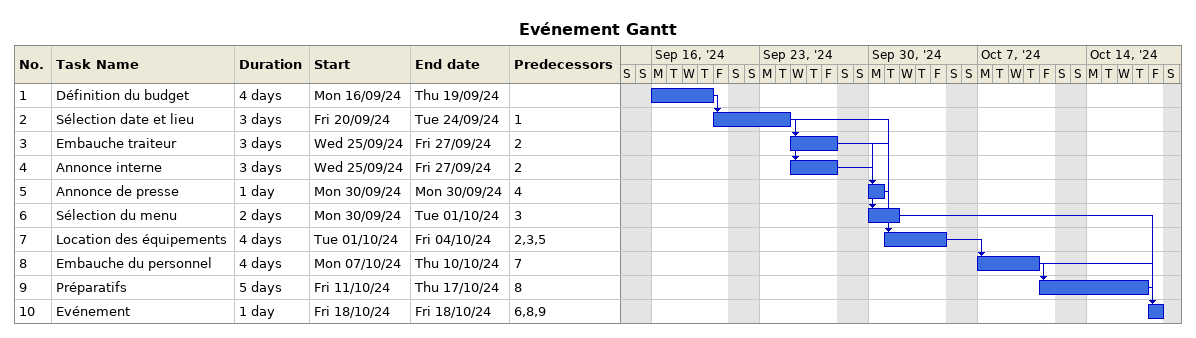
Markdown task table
Evénement Gantt

| ID | Task | Duration | Start | Finish | Predecessors |
|---|---|---|---|---|---|
| 1 | Définition du budget | 4d | 2024-09-16 | 2024-09-19 |  |
| 2 | Sélection date et lieu | 3d | 2024-09-20 | 2024-09-24 | 1 |
| 3 | Embauche traiteur | 3d | 2024-09-25 | 2024-09-27 | 2 |
| 4 | Annonce interne | 3d | 2024-09-25 | 2024-09-27 | 2 |
| 5 | Annonce de presse | 1d | 2024-09-30 | 2024-09-30 | 4 |
| 6 | Sélection du menu | 2d | 2024-09-30 | 2024-10-01 | 3 |
| 7 | Location des équipements | 4d | 2024-10-01 | 2024-10-04 | 2, 3, 5 |
| 8 | Embauche du personnel | 4d | 2024-10-07 | 2024-10-10 | 7 |
| 9 | Préparatifs | 5d | 2024-10-11 | 2024-10-17 | 8 |
| 10 | Evénement | 1d | 2024-10-18 | 2024-10-18 | 6, 8, 9 |
